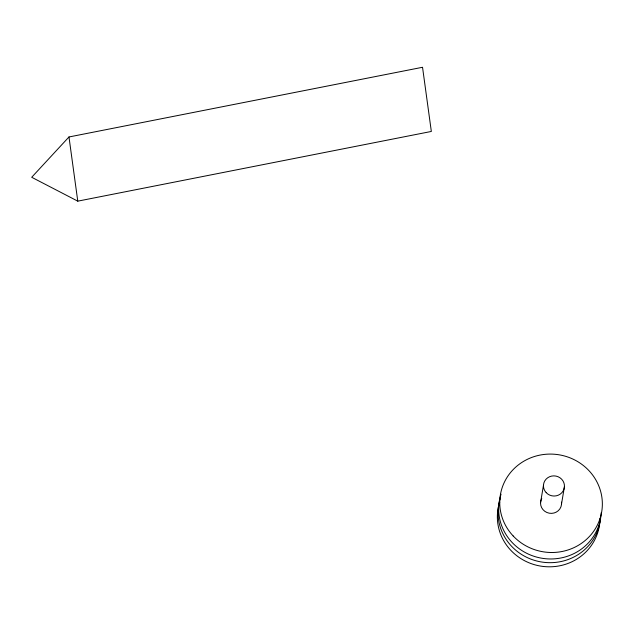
<?xml version="1.0" encoding="UTF-8"?>
<svg xmlns="http://www.w3.org/2000/svg" width="634" height="634" viewBox="0 0 634 634"><rect width="100%" height="100%" fill="white"/><g stroke="black" fill="none" stroke-linecap="round" stroke-linejoin="round"><path stroke-width="0.95" d="M540.548 502.691L543.457 485.351M561.542 503.895L564.45 486.555M68.979 136.968L31.7 177.274L77.776 201.152L431.334 131.452L422.537 67.275L68.979 136.968L77.776 201.152M561.47 502.136A10.516 10.065 9.5 0 1 549.202 513.191A10.516 10.065 9.5 0 1 541.737 498.498M601.214 512.7A51.362 49.143 9.5 0 1 540.968 558.079A51.362 49.143 9.5 0 1 501.058 494.211M600.596 516.417A51.362 49.143 9.5 0 1 540.35 561.795A51.362 49.143 9.5 0 1 500.44 497.928M599.954 518.572A51.362 49.143 9.5 0 1 540.667 566.099A51.362 49.143 9.5 0 1 499.75 502.057M513.168 535.952A51.362 49.143 9.5 0 0 599.954 518.842A51.362 49.143 9.5 0 0 540.025 455.085A51.362 49.143 9.5 0 0 513.168 535.952M546.191 492.642A10.516 10.065 9.5 0 0 563.967 489.139A10.516 10.065 9.5 0 0 551.691 476.079A10.516 10.065 9.5 0 0 546.191 492.642"/></g></svg>
